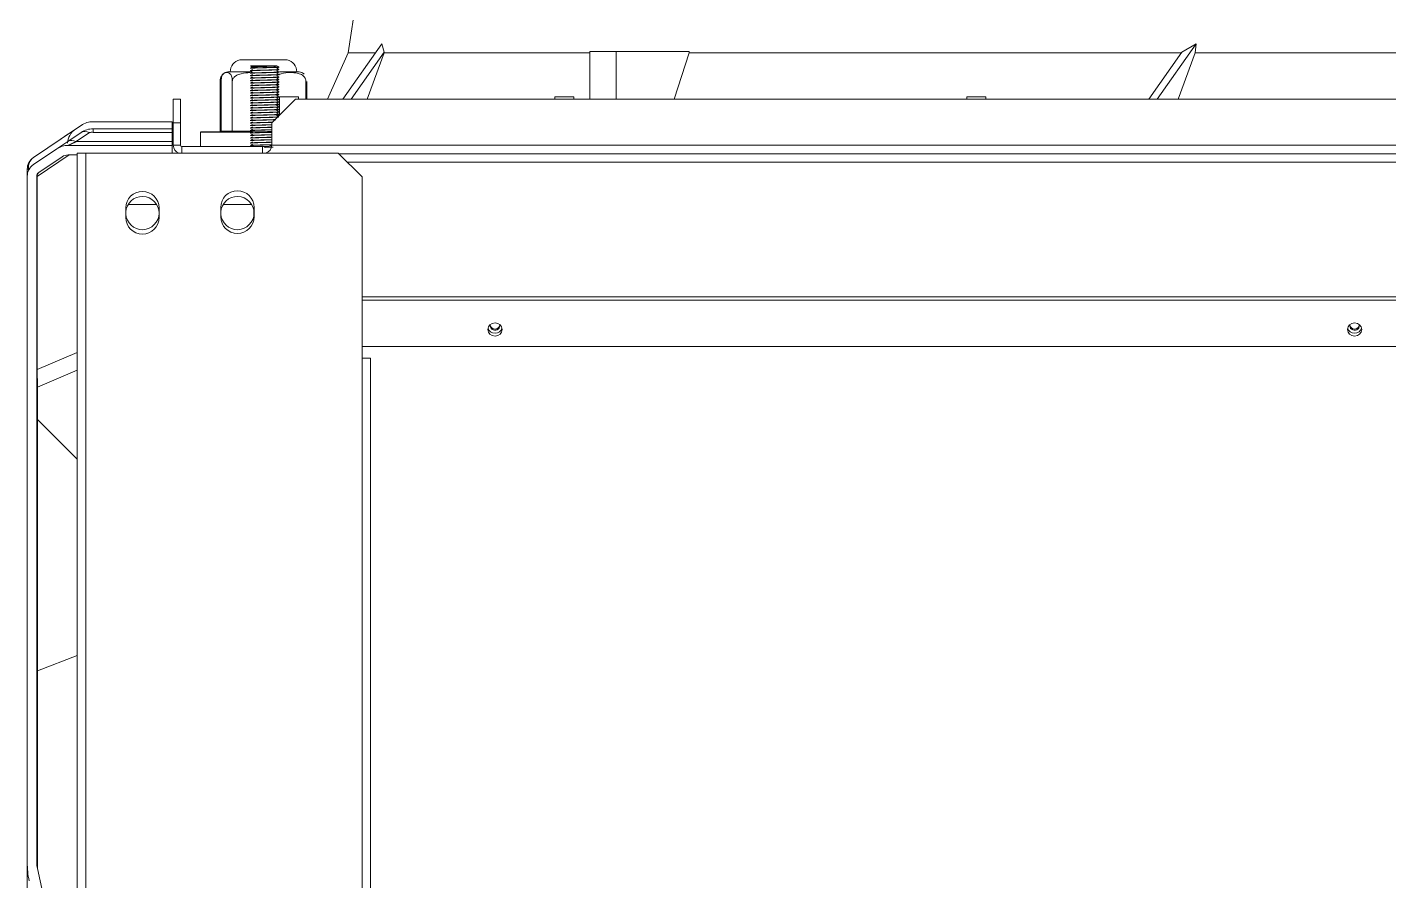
# Model space of a CAD drawing. Header units: millimetres. Extents: x 113490 to 142599, y -20467 to 115.
# Drawn here: x 118841 to 119415, y -6460 to -6100 of the extents above; entities that cross this region are included whole.
import ezdxf

# ---------------------------------------------------------------- set-up
doc = ezdxf.new("R2010")
doc.units = ezdxf.units.MM
doc.layers.add('DV1_0', color=7, linetype='Continuous')

msp = doc.modelspace()

# ---------------------------------------------------------------- linework, layer by layer
at = {"layer": 'DV1_0', "color": 7, "linetype": 'Continuous', "lineweight": 15}
for p, q in [((118980.44, -6085.69), (118976.63, -6110.72)), ((118976.63, -6110.72), (118967.88, -6130.18)), ((118974.32, -6130.18), (118990.84, -6106.81)), ((118976.63, -6110.72), (118988.08, -6110.72)), ((118977.85, -6130.18), (118991.82, -6110.43)), ((118991.78, -6110.72), (118984.63, -6130.18)), ((118990.84, -6106.81), (118991.82, -6110.43)), ((118991.82, -6110.43), (118991.78, -6110.72)), ((119078.39, -6110.72), (118991.78, -6110.72)), ((119078.39, -6110.18), (119089.41, -6110.18)), ((119078.39, -6110.18), (119078.39, -6130.18)), ((119089.41, -6110.18), (119089.41, -6130.18)), ((119089.41, -6110.18), (119120.24, -6110.18)), ((119113.88, -6130.18), (119120.18, -6110.72)), ((119120.18, -6110.72), (119120.24, -6110.18)), ((119327.66, -6110.72), (119120.18, -6110.72)), ((119327.69, -6110.43), (119313.73, -6130.18)), ((119333.79, -6106.81), (119317.27, -6130.18)), ((119326.1, -6130.18), (119333.3, -6110.72)), ((119327.69, -6110.43), (119333.79, -6106.81)), ((119333.3, -6110.72), (119333.79, -6106.81)), ((119333.3, -6110.72), (119558.58, -6110.72)), ((118930.94, -6113.68), (118950.94, -6113.68)), ((118935.44, -6116.17), (118935.85, -6116.4)), ((118935.44, -6117.16), (118935.44, -6117.21)), ((118946.36, -6116.18), (118935.47, -6116.18)), ((118935.85, -6116.4), (118936.3, -6116.66)), ((118947.44, -6116.63), (118946.57, -6116.13)), ((118947.44, -6117.68), (118946.57, -6117.18)), ((118947.44, -6117.73), (118947.44, -6117.68)), ((118922.72, -6122.68), (118922.72, -6143.68)), ((118923.09, -6122.68), (118923.09, -6143.68)), ((118926.44, -6118.68), (118936.12, -6118.68)), ((118927.8, -6122.68), (118927.8, -6143.68)), ((118935.44, -6118.21), (118935.44, -6118.26)), ((118936.31, -6118.75), (118935.44, -6119.25)), ((118935.44, -6119.26), (118935.44, -6119.31)), ((118935.44, -6120.31), (118935.44, -6120.36)), ((118935.44, -6121.36), (118935.44, -6121.41)), ((118935.44, -6122.41), (118935.44, -6122.46)), ((118936.31, -6122.95), (118935.44, -6123.45)), ((118935.44, -6123.46), (118935.44, -6123.51)), ((118946.57, -6119.29), (118947.44, -6118.79)), ((118946.57, -6120.34), (118947.44, -6119.84)), ((118947.44, -6120.83), (118946.57, -6120.33)), ((118947.44, -6121.88), (118946.57, -6121.38)), ((118947.44, -6118.78), (118947.44, -6118.73)), ((118947.44, -6119.83), (118947.44, -6119.78)), ((118947.44, -6120.88), (118947.44, -6120.83)), ((118947.44, -6121.93), (118947.44, -6121.88)), ((118947.44, -6122.98), (118947.44, -6122.93)), ((118947.7, -6118.68), (118955.44, -6118.68)), ((118958.79, -6122.68), (118958.79, -6130.18)), ((118959.16, -6122.68), (118959.16, -6130.18)), ((118936.31, -6124), (118935.44, -6124.5)), ((118935.44, -6124.51), (118935.44, -6124.56)), ((118935.44, -6125.56), (118935.44, -6125.61)), ((118935.44, -6126.61), (118935.44, -6126.66)), ((118936.31, -6127.15), (118935.44, -6127.65)), ((118935.44, -6127.66), (118935.44, -6127.71)), ((118936.31, -6128.2), (118935.44, -6128.7)), ((118935.44, -6128.71), (118935.44, -6128.76)), ((118946.57, -6125.59), (118947.44, -6125.09)), ((118947.44, -6126.08), (118946.57, -6125.58)), ((118946.57, -6126.64), (118947.44, -6126.14)), ((118947.44, -6124.03), (118947.44, -6123.98)), ((118947.44, -6125.08), (118947.44, -6125.03)), ((118947.44, -6126.13), (118947.44, -6126.08)), ((118947.44, -6127.18), (118947.44, -6127.13)), ((118947.44, -6128.23), (118947.44, -6128.18)), ((118947.44, -6129.28), (118947.44, -6129.23)), ((118947.66, -6129.18), (118955.66, -6129.18)), ((118947.66, -6129.18), (118947.66, -6136.94)), ((118955.66, -6130.18), (118955.66, -6129.18)), ((119063.64, -6129.18), (119071.64, -6129.18)), ((119063.64, -6129.18), (119063.64, -6130.18)), ((119071.64, -6130.18), (119071.64, -6129.18)), ((119237.2, -6129.18), (119245.2, -6129.18)), ((119237.2, -6129.18), (119237.2, -6130.18)), ((119245.2, -6130.18), (119245.2, -6129.18)), ((118902.94, -6140.18), (118902.94, -6130.18)), ((118902.94, -6130.18), (118905.94, -6130.18)), ((118905.94, -6130.18), (118905.94, -6140.18)), ((118935.44, -6129.76), (118935.44, -6129.81)), ((118935.44, -6130.81), (118935.44, -6130.86)), ((118936.31, -6131.35), (118935.44, -6131.85)), ((118935.44, -6131.86), (118935.44, -6131.91)), ((118936.31, -6132.4), (118935.44, -6132.9)), ((118935.44, -6132.91), (118935.44, -6132.96)), ((118935.44, -6133.96), (118935.44, -6134.01)), ((118935.44, -6135.01), (118935.44, -6135.06)), ((118954.42, -6130.18), (118944.42, -6140.18)), ((118947.44, -6130.28), (118946.57, -6129.78)), ((118947.44, -6131.33), (118946.57, -6130.83)), ((118946.57, -6132.94), (118947.44, -6132.44)), ((118946.57, -6133.99), (118947.44, -6133.49)), ((118947.44, -6134.48), (118946.57, -6133.98)), ((118947.44, -6135.53), (118946.57, -6135.03)), ((118947.44, -6130.33), (118947.44, -6130.28)), ((118947.44, -6131.38), (118947.44, -6131.33)), ((118947.44, -6132.43), (118947.44, -6132.38)), ((118947.44, -6133.48), (118947.44, -6133.43)), ((118947.44, -6134.53), (118947.44, -6134.48)), ((120948.67, -6130.18), (118954.42, -6130.18)), ((118902.44, -6139.68), (118869.19, -6139.68)), ((118902.44, -6139.68), (118902.44, -6142.68)), ((118902.94, -6140.18), (118902.94, -6149.58)), ((118905.94, -6140.18), (118902.94, -6140.18)), ((118905.94, -6140.18), (118905.94, -6149.58)), ((118935.44, -6136.06), (118935.44, -6136.11)), ((118936.31, -6136.6), (118935.44, -6137.1)), ((118935.44, -6137.11), (118935.44, -6137.16)), ((118935.44, -6138.16), (118935.44, -6138.21)), ((118935.44, -6139.21), (118935.44, -6139.26)), ((118935.44, -6140.26), (118935.44, -6140.31)), ((118936.31, -6140.8), (118935.44, -6141.3)), ((118944.42, -6149.58), (118944.42, -6140.18)), ((118946.58, -6138.18), (118946.57, -6138.18)), ((118947.44, -6135.58), (118947.44, -6135.53)), ((118947.44, -6136.63), (118947.44, -6136.58)), ((118844.08, -6154.76), (118861.75, -6142.84)), ((118858.57, -6144.99), (118853.89, -6148.14)), ((118864.16, -6144.22), (118858.57, -6147.99)), ((118864.16, -6141.22), (118861.75, -6142.84)), ((118902.44, -6142.68), (118869.19, -6142.68)), ((118902.44, -6144.18), (118902.44, -6142.68)), ((118902.44, -6144.18), (118902.44, -6148.05)), ((118944.42, -6143.72), (118914.44, -6143.99)), ((118914.44, -6150.18), (118914.44, -6144.16)), ((118914.44, -6144.16), (118935.52, -6144.16)), ((118923.09, -6143.68), (118922.72, -6143.68)), ((118927.8, -6143.68), (118923.09, -6143.68)), ((118924.94, -6143.68), (118924.94, -6143.89)), ((118937.21, -6143.68), (118927.8, -6143.68)), ((118933.55, -6143.9), (118931.89, -6143.91)), ((118934.38, -6143.91), (118936.05, -6143.9)), ((118935.44, -6141.31), (118935.44, -6141.36)), ((118936.31, -6141.85), (118935.44, -6142.35)), ((118935.44, -6142.36), (118935.44, -6142.41)), ((118935.44, -6143.41), (118935.44, -6143.46)), ((118935.44, -6144.46), (118935.44, -6144.51)), ((118936.31, -6145), (118935.44, -6145.5)), ((118935.44, -6145.51), (118935.44, -6145.56)), ((118936.31, -6146.05), (118935.44, -6146.55)), ((118935.44, -6146.56), (118935.44, -6146.61)), ((118844.08, -6157.76), (118853.89, -6151.14)), ((118858.57, -6147.99), (118853.89, -6151.14)), ((118858.68, -6149.68), (118902.44, -6149.68)), ((118902.44, -6149.68), (118902.44, -6148.05)), ((118902.44, -6149.68), (118902.44, -6152.97)), ((118906.54, -6152.97), (118906.54, -6150.18)), ((118940.46, -6150.18), (118906.54, -6150.18)), ((118935.44, -6147.61), (118935.44, -6147.66)), ((118935.44, -6148.66), (118935.44, -6148.71)), ((118936.31, -6149.2), (118935.44, -6149.7)), ((118935.44, -6149.71), (118935.44, -6149.76)), ((118940.46, -6152.97), (118940.46, -6150.18)), ((118846.32, -6161.07), (118856.13, -6154.46)), ((118858.68, -6153.68), (118862.45, -6153.68)), ((118866.05, -6152.97), (118862.45, -6152.97)), ((118862.45, -8325.97), (118862.45, -6152.97)), ((118972.45, -6152.97), (118866.05, -6152.97)), ((118982.45, -6162.97), (118972.45, -6152.97)), ((118972.66, -6153.18), (120990.24, -6153.18)), ((118841.44, -6162.73), (118841.44, -6159.73)), ((118841.44, -6451.75), (118841.44, -6162.73)), ((118845.44, -6451.75), (118845.44, -6162.73)), ((118982.45, -6239.37), (118982.45, -6162.97)), ((118883.91, -6174.63), (118895.97, -6174.63)), ((118923.91, -6174.63), (118935.97, -6174.63)), ((118882.95, -6180.04), (118882.95, -6176.04)), ((118896.95, -6176.04), (118896.95, -6180.04)), ((118922.95, -6179.78), (118922.95, -6175.78)), ((118936.95, -6175.78), (118936.95, -6179.78)), ((118982.45, -6234.47), (120980.45, -6234.47)), ((118845.64, -6244.13), (118845.71, -6251.58)), ((118982.45, -6239.37), (118986.05, -6239.37)), ((118986.05, -6239.37), (118986.05, -7287.37)), ((118845.74, -6265.19), (118845.51, -6264.87)), ((118862.45, -6281.9), (118845.73, -6265.18)), ((118845.73, -6265.18), (118862.45, -6281.9)), ((118841.44, -7233.65), (118841.44, -6451.75)), ((118862.45, -6529.32), (118845.71, -6454.33))]:
    msp.add_line(p, q, dxfattribs=at)
at = {"layer": 'DV1_0', "color": 7, "linetype": 'Continuous', "lineweight": 20}
for p, q in [((118867.65, -6144.28), (118862.06, -6148.05)), ((118869.19, -6142.68), (118869.19, -6144.18)), ((118902.44, -6144.18), (118869.19, -6144.18)), ((118902.44, -6148.05), (118862.06, -6148.05)), ((118905.94, -6149.58), (118902.94, -6149.58)), ((118944.42, -6149.58), (120958.67, -6149.58)), ((118859.06, -6153.68), (118845.64, -6162.73)), ((118866.05, -8325.97), (118866.05, -6152.97)), ((118976.26, -6156.78), (120986.64, -6156.78)), ((118841.44, -6159.73), (118842.04, -6159.73)), ((118842.04, -6159.73), (118842.38, -6159.5)), ((118842.04, -6160.11), (118842.04, -6159.73)), ((118845.44, -6162.73), (118845.64, -6162.73)), ((118845.64, -6162.73), (118845.64, -6244.13)), ((118982.45, -6213.46), (120980.45, -6213.46)), ((118982.45, -6214.85), (120980.45, -6214.85)), ((118845.64, -6244.13), (118862.45, -6236.89)), ((118845.44, -6244.13), (118845.64, -6244.13)), ((118982.45, -7287.37), (118982.45, -6239.37)), ((118862.45, -6244.37), (118845.71, -6251.58)), ((118845.71, -6251.58), (118845.71, -6265.15)), ((118845.73, -6265.18), (118845.73, -6371.07)), ((118862.45, -6364.61), (118845.73, -6371.07)), ((118845.73, -6371.07), (118845.73, -6454.45))]:
    msp.add_line(p, q, dxfattribs=at)
at = {"layer": 'DV1_0', "color": 7, "linetype": 'Continuous', "lineweight": 15}
for centre, radius, start, end in [((118931.94, -6118.58), 5, 101.52507, 181.15531), ((118949.94, -6118.58), 5, 358.84469, 78.47493), ((118926.44, -6122.68), 4, 127.81361, 130.4154), ((118926.44, -6122.68), 4, 90, 121.25812), ((118955.44, -6122.68), 4, 58.73471, 90), ((118955.44, -6122.68), 4, 49.69034, 58.73471), ((118869.19, -6148.68), 9, 90, 124), ((118869.19, -6151.68), 9, 90, 124), ((118932.96, -6481.29), 337.38, 89.75815, 91.05713), ((118935.02, -5816.31), 327.59, 269.74364, 270.15265), ((118858.68, -6158.23), 8.55, 90, 124), ((118906.54, -6149.58), 3.6, 180, 250.33399), ((118906.54, -6149.58), 0.6, 180, 270), ((118847.44, -6159.73), 6, 124, 180), ((118847.44, -6162.73), 6, 124, 180), ((118858.68, -6158.23), 4.55, 90, 124), ((118847.44, -6162.73), 2, 124, 180), ((118889.95, -6176.04), 7, 0, 180), ((118929.95, -6175.78), 7, 0, 180), ((118889.94, -6178.18), 7, 0, 176.93673), ((118929.94, -6178.18), 7, 0, 176.93705), ((118889.94, -6178.18), 7, 183.06327, 0), ((118889.95, -6180.04), 7, 180, 0), ((118929.94, -6178.18), 7, 183.06295, 0), ((118929.95, -6179.78), 7, 180, 0), ((118846.44, -6264.47), 1, 180, 225)]:
    msp.add_arc(centre, radius, start, end, dxfattribs=at)
at = {"layer": 'DV1_0', "color": 7, "linetype": 'Continuous', "lineweight": 20}
msp.add_arc((118868.58, -6146.74), 2.63, 76.51389, 110.66958, dxfattribs=at)
at = {"layer": 'DV1_0', "color": 7, "linetype": 'Continuous', "lineweight": 15}
for centre, major_axis, ratio, start_param, end_param in [((118865.11, -6147.81), (5.77, 3.89), 0.862822, 1.570796, 2.614528), ((118867.65, -6149.39), (-3.49, 5.17), 0.624033, 5.458935, 6.283185), ((118862.06, -6153.16), (-3.49, 5.17), 0.624033, 5.458935, 6.283185), ((118940.46, -6149.58), (-3.97, 0), 0.151319, 1.570796, 3.141593), ((118940.46, -6149.58), (-3.97, 0), 0.907913, 1.914033, 3.141593), ((119038.44, -6226.07), (-3, 0), 0.922201, 0.211235, 2.930358), ((119038.44, -6225.74), (-2, 0), 0.922201, 0, 3.503255), ((119038.44, -6225.74), (-2, 0), 0.922201, 5.95046, 6.283185), ((119038.44, -6225.2), (-2, 0), 0.922201, 0.147299, 2.994293), ((119400.44, -6226.07), (-3, 0), 0.922201, 0.211235, 2.930358), ((119400.44, -6225.74), (-2, 0), 0.922201, 0, 3.503255), ((119400.44, -6225.74), (-2, 0), 0.922201, 5.95046, 6.283185), ((119400.44, -6225.2), (-2, 0), 0.922201, 0.147299, 2.994293), ((118847.44, -6451.75), (0, 15.52), 0.386711, 1.570796, 2.094395), ((118847.44, -6451.75), (0, 5.17), 0.386711, 1.570796, 2.094395)]:
    msp.add_ellipse(centre, major_axis=major_axis, ratio=ratio, start_param=start_param, end_param=end_param, dxfattribs=at)
at = {"layer": 'DV1_0', "color": 7, "linetype": 'Continuous', "lineweight": 20}
for centre, major_axis, ratio, start_param, end_param in [((118847.44, -6159.73), (-3.36, 4.97), 0.862822, 0, 1.043732), ((118847.44, -6162.73), (-1.12, 1.66), 0.862822, 0, 1.043732), ((118847.44, -6251.19), (-2, 0), 0.386711, 0, 0.523599), ((118846.44, -6371.35), (1, 0), 0.386711, 2.356194, 3.141593)]:
    msp.add_ellipse(centre, major_axis=major_axis, ratio=ratio, start_param=start_param, end_param=end_param, dxfattribs=at)
at = {"layer": 'DV1_0', "color": 7, "linetype": 'Continuous', "lineweight": 15}
for centre in [(119038.44, -6227.23), (119400.44, -6227.23)]:
    msp.add_ellipse(centre, major_axis=(-3, 0), ratio=0.922201, dxfattribs=at)
for points, weights, knots in [([(118935.45, -6117.22), (118935.28, -6117.13), (118937.79, -6117.05), (118940.54, -6116.97), (118943.74, -6116.88), (118946.94, -6116.79), (118947.39, -6116.7), (118947.42, -6116.7), (118947.43, -6116.69)], [0.98102374187, 0.876301769547, 1, 0.866025403784, 1, 0.866025403784, 1, 0.991068440336, 0.983327744616], [0.97307593, 0.97307593, 0.97307593, 0.97727273, 0.97727273, 0.98181818, 0.98181818, 0.98636364, 0.98636364, 0.98666666, 0.98666666, 0.98666666]), ([(118935.46, -6118.27), (118935.22, -6118.19), (118937.79, -6118.1), (118940.54, -6118.02), (118943.74, -6117.93), (118946.94, -6117.84), (118947.39, -6117.75), (118947.42, -6117.75), (118947.43, -6117.74)], [0.985354788078, 0.873799063844, 1, 0.866025403784, 1, 0.866025403784, 1, 0.989077344865, 0.979935689988], [0.94571829, 0.94571829, 0.94571829, 0.95, 0.95, 0.95454545, 0.95454545, 0.95909091, 0.95909091, 0.95946149, 0.95946149, 0.95946149]), ([(118935.45, -6117.15), (118935.63, -6117.07), (118937.79, -6117), (118940.54, -6116.92), (118943.74, -6116.83), (118946.94, -6116.74), (118947.39, -6116.65), (118947.45, -6116.64), (118947.44, -6116.63)], [0.958733248429, 0.891504269997, 1, 0.866025403784, 1, 0.866025403784, 1, 0.978064350666, 0.963311745362], [0.97557799, 0.97557799, 0.97557799, 0.979166, 0.979166, 0.98359662, 0.98359662, 0.98802723, 0.98802723, 0.98875266, 0.98875266, 0.98875266]), ([(118935.45, -6118.2), (118935.59, -6118.12), (118937.79, -6118.05), (118940.54, -6117.97), (118943.74, -6117.88), (118946.94, -6117.79), (118947.39, -6117.7), (118947.46, -6117.69), (118947.43, -6117.68)], [0.960741831869, 0.88991398386, 1, 0.866025403784, 1, 0.866025403784, 1, 0.975613279452, 0.96010454258], [0.9489417, 0.9489417, 0.9489417, 0.95258231, 0.95258231, 0.95701293, 0.95701293, 0.96144354, 0.96144354, 0.96225002, 0.96225002, 0.96225002]), ([(118936.32, -6116.65), (118936.48, -6116.57), (118938.32, -6116.5), (118940.67, -6116.42), (118943.41, -6116.33), (118945.66, -6116.26), (118946.36, -6116.18)], [0.957613226269, 0.89241808821, 1, 0.866025403784, 1, 0.886847543423, 0.964828014894], [0.98811915, 0.98811915, 0.98811915, 0.99172257, 0.99172257, 0.99621, 0.99621, 1, 1, 1]), ([(118935.44, -6119.25), (118935.54, -6119.18), (118937.79, -6119.1), (118940.54, -6119.02), (118943.74, -6118.93), (118946.94, -6118.84), (118947.39, -6118.75), (118947.46, -6118.74), (118947.43, -6118.72)], [0.96362077099, 0.887731890844, 1, 0.866025403784, 1, 0.866025403784, 1, 0.975275627341, 0.959676784755], [0.92228585, 0.92228585, 0.92228585, 0.92599862, 0.92599862, 0.93042923, 0.93042923, 0.93485985, 0.93485985, 0.9356775, 0.9356775, 0.9356775]), ([(118935.45, -6120.37), (118935.26, -6120.29), (118937.79, -6120.2), (118940.54, -6120.12), (118943.74, -6120.03), (118946.94, -6119.94), (118947.39, -6119.85), (118947.42, -6119.85), (118947.43, -6119.84)], [0.982557147763, 0.875403253317, 1, 0.866025403784, 1, 0.866025403784, 1, 0.988539118275, 0.979039083063], [0.89122726, 0.89122726, 0.89122726, 0.89545455, 0.89545455, 0.9, 0.9, 0.90454545, 0.90454545, 0.9049343, 0.9049343, 0.9049343]), ([(118935.45, -6121.42), (118935.31, -6121.33), (118937.79, -6121.25), (118940.54, -6121.17), (118943.74, -6121.08), (118946.67, -6121), (118947.32, -6120.92)], [0.978800419938, 0.877630434709, 1, 0.866025403784, 1, 0.875816503798, 0.981848901722], [0.8640301, 0.8640301, 0.8640301, 0.86818182, 0.86818182, 0.87272727, 0.87272727, 0.87694054, 0.87694054, 0.87694054]), ([(118935.44, -6122.47), (118935.33, -6122.38), (118937.79, -6122.3), (118940.54, -6122.22), (118943.74, -6122.13), (118946.94, -6122.04), (118947.39, -6121.95), (118947.41, -6121.95), (118947.42, -6121.95)], [0.977730064121, 0.878281583922, 1, 0.866025403784, 1, 0.866025403784, 1, 0.992190992635, 0.985292316001], [0.83677946, 0.83677946, 0.83677946, 0.84090909, 0.84090909, 0.84545455, 0.84545455, 0.85, 0.85, 0.85026494, 0.85026494, 0.85026494]), ([(118935.44, -6123.45), (118935.54, -6123.38), (118937.79, -6123.3), (118940.54, -6123.22), (118943.74, -6123.13), (118946.94, -6123.04), (118947.39, -6122.95), (118947.46, -6122.94), (118947.43, -6122.92)], [0.963528278106, 0.887800358436, 1, 0.866025403784, 1, 0.866025403784, 1, 0.975170849879, 0.95954473844], [0.81595334, 0.81595334, 0.81595334, 0.81966385, 0.81966385, 0.82409446, 0.82409446, 0.82852508, 0.82852508, 0.82934619, 0.82934619, 0.82934619]), ([(118935.45, -6123.52), (118935.31, -6123.43), (118937.79, -6123.35), (118940.54, -6123.27), (118943.74, -6123.18), (118946.62, -6123.1), (118947.3, -6123.02)], [0.978572191392, 0.877768633389, 1, 0.866025403784, 1, 0.877814471071, 0.978496618573], [0.80948933, 0.80948933, 0.80948933, 0.81363636, 0.81363636, 0.81818182, 0.81818182, 0.8223273, 0.8223273, 0.8223273]), ([(118935.45, -6120.3), (118935.59, -6120.22), (118937.79, -6120.15), (118940.54, -6120.07), (118943.74, -6119.98), (118946.94, -6119.89), (118947.39, -6119.8), (118947.45, -6119.79), (118947.44, -6119.78)], [0.96099101927, 0.889720763997, 1, 0.866025403784, 1, 0.866025403784, 1, 0.978249308897, 0.963561039728], [0.89576793, 0.89576793, 0.89576793, 0.89941493, 0.89941493, 0.90384554, 0.90384554, 0.90827616, 0.90827616, 0.90899546, 0.90899546, 0.90899546]), ([(118935.45, -6121.35), (118935.62, -6121.27), (118937.79, -6121.2), (118940.54, -6121.12), (118943.74, -6121.03), (118946.94, -6120.94), (118947.39, -6120.85), (118947.45, -6120.84), (118947.44, -6120.83)], [0.958902389777, 0.891368011472, 1, 0.866025403784, 1, 0.866025403784, 1, 0.97862403212, 0.96406923804], [0.86923871, 0.86923871, 0.86923871, 0.87283123, 0.87283123, 0.87726185, 0.87726185, 0.88169246, 0.88169246, 0.88239938, 0.88239938, 0.88239938]), ([(118935.45, -6122.4), (118935.61, -6122.32), (118937.79, -6122.25), (118940.54, -6122.17), (118943.74, -6122.08), (118946.94, -6121.99), (118947.39, -6121.9), (118947.46, -6121.89), (118947.43, -6121.88)], [0.959674420954, 0.890751649813, 1, 0.866025403784, 1, 0.866025403784, 1, 0.976071131861, 0.960690014513], [0.84263464, 0.84263464, 0.84263464, 0.84624754, 0.84624754, 0.85067816, 0.85067816, 0.85510877, 0.85510877, 0.85590011, 0.85590011, 0.85590011]), ([(118935.46, -6119.3), (118935.66, -6119.22), (118937.79, -6119.15), (118940.54, -6119.07), (118943.74, -6118.98), (118946.94, -6118.89), (118947.39, -6118.8), (118947.42, -6118.8), (118947.43, -6118.79)], [0.956649794821, 0.893220931506, 1, 0.866025403784, 1, 0.866025403784, 1, 0.988298780898, 0.978641509415], [0.9191045, 0.9191045, 0.9191045, 0.92272727, 0.92272727, 0.92727273, 0.92727273, 0.93181818, 0.93181818, 0.93221518, 0.93221518, 0.93221518]), ([(118935.45, -6124.57), (118935.26, -6124.49), (118937.79, -6124.4), (118940.54, -6124.32), (118943.74, -6124.23), (118946.94, -6124.14), (118947.39, -6124.05), (118947.42, -6124.05), (118947.43, -6124.04)], [0.982388332566, 0.875501484802, 1, 0.866025403784, 1, 0.866025403784, 1, 0.990550869517, 0.982434619586], [0.78213968, 0.78213968, 0.78213968, 0.78636364, 0.78636364, 0.79090909, 0.79090909, 0.79545455, 0.79545455, 0.79577513, 0.79577513, 0.79577513]), ([(118935.46, -6125.62), (118935.22, -6125.54), (118937.79, -6125.45), (118940.54, -6125.37), (118943.74, -6125.28), (118946.94, -6125.19), (118947.39, -6125.1), (118947.42, -6125.1), (118947.43, -6125.09)], [0.985845813825, 0.873521968, 1, 0.866025403784, 1, 0.866025403784, 1, 0.988645200648, 0.979215116459], [0.7547998, 0.7547998, 0.7547998, 0.75909091, 0.75909091, 0.76363636, 0.76363636, 0.76818182, 0.76818182, 0.76856706, 0.76856706, 0.76856706]), ([(118935.45, -6126.67), (118935.23, -6126.59), (118937.79, -6126.5), (118940.54, -6126.42), (118943.74, -6126.33), (118946.94, -6126.24), (118947.39, -6126.15), (118947.42, -6126.15), (118947.43, -6126.14)], [0.985117216521, 0.873933596837, 1, 0.866025403784, 1, 0.866025403784, 1, 0.988269322338, 0.978592896785], [0.72754103, 0.72754103, 0.72754103, 0.73181818, 0.73181818, 0.73636364, 0.73636364, 0.74090909, 0.74090909, 0.74130709, 0.74130709, 0.74130709]), ([(118935.44, -6127.65), (118935.55, -6127.58), (118937.79, -6127.5), (118940.54, -6127.42), (118943.74, -6127.33), (118946.94, -6127.24), (118947.39, -6127.15), (118947.46, -6127.14), (118947.43, -6127.12)], [0.962997850216, 0.888195026032, 1, 0.866025403784, 1, 0.866025403784, 1, 0.975305323306, 0.959714268854], [0.70963163, 0.70963163, 0.70963163, 0.71332908, 0.71332908, 0.71775969, 0.71775969, 0.72219031, 0.72219031, 0.72300698, 0.72300698, 0.72300698]), ([(118935.45, -6127.72), (118935.27, -6127.63), (118937.79, -6127.55), (118940.54, -6127.47), (118943.74, -6127.38), (118946.94, -6127.29), (118947.39, -6127.2), (118947.42, -6127.2), (118947.43, -6127.19)], [0.981502317942, 0.876019821938, 1, 0.866025403784, 1, 0.866025403784, 1, 0.988808324, 0.979486459371], [0.70033909, 0.70033909, 0.70033909, 0.70454545, 0.70454545, 0.70909091, 0.70909091, 0.71363636, 0.71363636, 0.71401607, 0.71401607, 0.71401607]), ([(118935.44, -6128.7), (118935.56, -6128.63), (118937.79, -6128.55), (118940.54, -6128.47), (118943.74, -6128.38), (118946.94, -6128.29), (118947.39, -6128.2), (118947.46, -6128.19), (118947.43, -6128.18)], [0.962723643701, 0.888400419771, 1, 0.866025403784, 1, 0.866025403784, 1, 0.976336559165, 0.961032291606], [0.68305473, 0.68305473, 0.68305473, 0.68674539, 0.68674539, 0.691176, 0.691176, 0.69560662, 0.69560662, 0.69638918, 0.69638918, 0.69638918]), ([(118935.44, -6128.77), (118935.32, -6128.68), (118937.79, -6128.6), (118940.54, -6128.52), (118943.74, -6128.43), (118946.65, -6128.35), (118947.31, -6128.27)], [0.97816099858, 0.878018498477, 1, 0.866025403784, 1, 0.876523023234, 0.980649849308], [0.67313417, 0.67313417, 0.67313417, 0.67727273, 0.67727273, 0.68181818, 0.68181818, 0.68600748, 0.68600748, 0.68600748]), ([(118935.44, -6129.82), (118935.33, -6129.73), (118937.79, -6129.65), (118940.54, -6129.57), (118943.74, -6129.48), (118946.94, -6129.39), (118947.39, -6129.3), (118947.41, -6129.3), (118947.42, -6129.3)], [0.97773669785, 0.878277524449, 1, 0.866025403784, 1, 0.866025403784, 1, 0.99238405023, 0.985633976418], [0.64587023, 0.64587023, 0.64587023, 0.65, 0.65, 0.65454545, 0.65454545, 0.65909091, 0.65909091, 0.6593493, 0.6593493, 0.6593493]), ([(118935.45, -6124.5), (118935.57, -6124.43), (118937.79, -6124.35), (118940.54, -6124.27), (118943.74, -6124.18), (118946.94, -6124.09), (118947.39, -6124), (118947.46, -6123.99), (118947.43, -6123.98)], [0.961899223726, 0.889023725439, 1, 0.866025403784, 1, 0.866025403784, 1, 0.977330969723, 0.962333318173], [0.78941011, 0.78941011, 0.78941011, 0.79308016, 0.79308016, 0.79751077, 0.79751077, 0.80194139, 0.80194139, 0.80269106, 0.80269106, 0.80269106]), ([(118935.45, -6125.55), (118935.62, -6125.47), (118937.79, -6125.4), (118940.54, -6125.32), (118943.74, -6125.23), (118946.94, -6125.14), (118947.39, -6125.05), (118947.45, -6125.04), (118947.44, -6125.03)], [0.959041288237, 0.891256448794, 1, 0.866025403784, 1, 0.866025403784, 1, 0.978974024204, 0.964547682528], [0.76290025, 0.76290025, 0.76290025, 0.76649646, 0.76649646, 0.77092708, 0.77092708, 0.77535769, 0.77535769, 0.77605304, 0.77605304, 0.77605304]), ([(118935.45, -6126.6), (118935.62, -6126.52), (118937.79, -6126.45), (118940.54, -6126.37), (118943.74, -6126.28), (118946.94, -6126.19), (118947.39, -6126.1), (118947.46, -6126.09), (118947.43, -6126.08)], [0.959006089549, 0.891284692022, 1, 0.866025403784, 1, 0.866025403784, 1, 0.976699918642, 0.961504266133], [0.73631749, 0.73631749, 0.73631749, 0.73991277, 0.73991277, 0.74434339, 0.74434339, 0.748774, 0.748774, 0.74954455, 0.74954455, 0.74954455]), ([(118935.45, -6129.75), (118935.61, -6129.67), (118937.79, -6129.6), (118940.54, -6129.52), (118943.74, -6129.43), (118946.94, -6129.34), (118947.39, -6129.25), (118947.45, -6129.24), (118947.44, -6129.23)], [0.959478114394, 0.890907518402, 1, 0.866025403784, 1, 0.866025403784, 1, 0.979048937164, 0.964650564858], [0.65655394, 0.65655394, 0.65655394, 0.66016169, 0.66016169, 0.66459231, 0.66459231, 0.66902293, 0.66902293, 0.66971579, 0.66971579, 0.66971579]), ([(118935.45, -6130.87), (118935.31, -6130.78), (118937.79, -6130.7), (118940.54, -6130.62), (118943.74, -6130.53), (118946.94, -6130.44), (118947.39, -6130.35), (118947.41, -6130.35), (118947.43, -6130.35)], [0.979238461191, 0.877366150172, 1, 0.866025403784, 1, 0.866025403784, 1, 0.991859923811, 0.984709002913], [0.61856658, 0.61856658, 0.61856658, 0.62272727, 0.62272727, 0.62727273, 0.62727273, 0.63181818, 0.63181818, 0.63209436, 0.63209436, 0.63209436]), ([(118935.45, -6131.92), (118935.24, -6131.84), (118937.79, -6131.75), (118940.54, -6131.67), (118943.74, -6131.58), (118946.94, -6131.49), (118947.39, -6131.4), (118947.42, -6131.4), (118947.43, -6131.39)], [0.983681445797, 0.87475326272, 1, 0.866025403784, 1, 0.866025403784, 1, 0.990009434446, 0.981508873757], [0.59120521, 0.59120521, 0.59120521, 0.59545455, 0.59545455, 0.6, 0.6, 0.60454545, 0.60454545, 0.60488441, 0.60488441, 0.60488441]), ([(118935.44, -6132.9), (118935.55, -6132.83), (118937.79, -6132.75), (118940.54, -6132.67), (118943.74, -6132.58), (118946.94, -6132.49), (118947.39, -6132.4), (118947.46, -6132.39), (118947.43, -6132.38)], [0.963334946089, 0.887943807838, 1, 0.866025403784, 1, 0.866025403784, 1, 0.975650004674, 0.96015127353], [0.57670486, 0.57670486, 0.57670486, 0.58041062, 0.58041062, 0.58484123, 0.58484123, 0.58927185, 0.58927185, 0.59007712, 0.59007712, 0.59007712]), ([(118935.46, -6132.97), (118935.21, -6132.89), (118937.79, -6132.8), (118940.54, -6132.72), (118943.74, -6132.63), (118946.94, -6132.54), (118947.39, -6132.45), (118947.42, -6132.45), (118947.43, -6132.44)], [0.986033034465, 0.873416654844, 1, 0.866025403784, 1, 0.866025403784, 1, 0.988446642031, 0.978885901829], [0.56388713, 0.56388713, 0.56388713, 0.56818182, 0.56818182, 0.57272727, 0.57272727, 0.57727273, 0.57727273, 0.57766471, 0.57766471, 0.57766471]), ([(118935.45, -6134.02), (118935.24, -6133.94), (118937.79, -6133.85), (118940.54, -6133.77), (118943.74, -6133.68), (118946.94, -6133.59), (118947.39, -6133.5), (118947.42, -6133.5), (118947.43, -6133.49)], [0.984306645513, 0.874394934173, 1, 0.866025403784, 1, 0.866025403784, 1, 0.98829316587, 0.978632241475], [0.5366476, 0.5366476, 0.5366476, 0.54090909, 0.54090909, 0.54545455, 0.54545455, 0.55, 0.55, 0.55039719, 0.55039719, 0.55039719]), ([(118935.45, -6135.07), (118935.29, -6134.98), (118937.79, -6134.9), (118940.54, -6134.82), (118943.74, -6134.73), (118946.94, -6134.64), (118947.39, -6134.55), (118947.42, -6134.55), (118947.43, -6134.54)], [0.980457929149, 0.87663693066, 1, 0.866025403784, 1, 0.866025403784, 1, 0.989183027966, 0.980112758476], [0.50945093, 0.50945093, 0.50945093, 0.51363636, 0.51363636, 0.51818182, 0.51818182, 0.52272727, 0.52272727, 0.52309427, 0.52309427, 0.52309427]), ([(118935.45, -6130.8), (118935.63, -6130.72), (118937.79, -6130.65), (118940.54, -6130.57), (118943.74, -6130.48), (118946.94, -6130.39), (118947.39, -6130.3), (118947.46, -6130.29), (118947.43, -6130.28)], [0.958709062654, 0.891523790378, 1, 0.866025403784, 1, 0.866025403784, 1, 0.977407509722, 0.962434682147], [0.62999063, 0.62999063, 0.62999063, 0.633578, 0.633578, 0.63800862, 0.63800862, 0.64243923, 0.64243923, 0.64318638, 0.64318638, 0.64318638]), ([(118935.45, -6131.85), (118935.57, -6131.78), (118937.79, -6131.7), (118940.54, -6131.62), (118943.74, -6131.53), (118946.94, -6131.44), (118947.39, -6131.35), (118947.46, -6131.34), (118947.43, -6131.32)], [0.962022638536, 0.888929856316, 1, 0.866025403784, 1, 0.866025403784, 1, 0.975378618713, 0.95980689958], [0.60332116, 0.60332116, 0.60332116, 0.60699431, 0.60699431, 0.61142492, 0.61142492, 0.61585554, 0.61585554, 0.61666978, 0.61666978, 0.61666978]), ([(118935.45, -6133.95), (118935.6, -6133.87), (118937.79, -6133.8), (118940.54, -6133.72), (118943.74, -6133.63), (118946.94, -6133.54), (118947.39, -6133.45), (118947.45, -6133.44), (118947.44, -6133.43)], [0.960164180593, 0.890365261197, 1, 0.866025403784, 1, 0.866025403784, 1, 0.978805586342, 0.964316968902], [0.55020124, 0.55020124, 0.55020124, 0.55382692, 0.55382692, 0.55825754, 0.55825754, 0.56268816, 0.56268816, 0.56338907, 0.56338907, 0.56338907]), ([(118935.45, -6135), (118935.63, -6134.92), (118937.79, -6134.85), (118940.54, -6134.77), (118943.74, -6134.68), (118946.94, -6134.59), (118947.39, -6134.5), (118947.45, -6134.49), (118947.44, -6134.48)], [0.958739442822, 0.891499271968, 1, 0.866025403784, 1, 0.866025403784, 1, 0.978088062279, 0.963343647778], [0.52365505, 0.52365505, 0.52365505, 0.52724323, 0.52724323, 0.53167385, 0.53167385, 0.53610446, 0.53610446, 0.5368291, 0.5368291, 0.5368291]), ([(118935.44, -6136.12), (118935.32, -6136.03), (118937.79, -6135.95), (118940.54, -6135.87), (118943.74, -6135.78), (118946.94, -6135.69), (118947.39, -6135.6), (118947.41, -6135.6), (118947.43, -6135.59)], [0.977957938769, 0.878142309318, 1, 0.866025403784, 1, 0.866025403784, 1, 0.991454269345, 0.983998738094], [0.48222928, 0.48222928, 0.48222928, 0.48636364, 0.48636364, 0.49090909, 0.49090909, 0.49545455, 0.49545455, 0.49574448, 0.49574448, 0.49574448]), ([(118935.44, -6137.1), (118935.54, -6137.03), (118937.79, -6136.95), (118940.54, -6136.87), (118943.74, -6136.78), (118946.94, -6136.69), (118947.39, -6136.6), (118947.46, -6136.59), (118947.43, -6136.57)], [0.963624806574, 0.887728905872, 1, 0.866025403784, 1, 0.866025403784, 1, 0.975266537282, 0.959665315978], [0.47036298, 0.47036298, 0.47036298, 0.47407585, 0.47407585, 0.47850646, 0.47850646, 0.48293708, 0.48293708, 0.48375503, 0.48375503, 0.48375503]), ([(118935.44, -6137.17), (118935.32, -6137.08), (118937.79, -6137), (118940.54, -6136.92), (118943.74, -6136.83), (118946.94, -6136.74), (118947.39, -6136.65), (118947.41, -6136.65), (118947.42, -6136.65)], [0.977875227019, 0.878192820968, 1, 0.866025403784, 1, 0.866025403784, 1, 0.992430974612, 0.985717188156], [0.45495827, 0.45495827, 0.45495827, 0.45909091, 0.45909091, 0.46363636, 0.46363636, 0.46818182, 0.46818182, 0.46843862, 0.46843862, 0.46843862]), ([(118935.45, -6138.22), (118935.29, -6138.13), (118937.79, -6138.05), (118940.54, -6137.97), (118943.74, -6137.88), (118946.64, -6137.8), (118947.3, -6137.72)], [0.980126246026, 0.87683433394, 1, 0.866025403784, 1, 0.877062329339, 0.979744608944], [0.42763945, 0.42763945, 0.42763945, 0.43181818, 0.43181818, 0.43636364, 0.43636364, 0.44053463, 0.44053463, 0.44053463]), ([(118935.45, -6139.27), (118935.23, -6139.19), (118937.79, -6139.1), (118940.54, -6139.02), (118943.74, -6138.93), (118945.14, -6138.89), (118946.09, -6138.85)], [0.984726558695, 0.874155488724, 1, 0.866025403784, 1, 0.936706996009, 0.933216439159], [0.40027584, 0.40027584, 0.40027584, 0.40454545, 0.40454545, 0.40909091, 0.40909091, 0.4112383, 0.4112383, 0.4112383]), ([(118935.46, -6140.32), (118935.22, -6140.24), (118937.79, -6140.15), (118940.54, -6140.07), (118943.74, -6139.98), (118944.15, -6139.97), (118944.53, -6139.96)], [0.985929079029, 0.873475107634, 1, 0.866025403784, 1, 0.980454722633, 0.966612285627], [0.372980024, 0.372980024, 0.372980024, 0.377272727, 0.377272727, 0.381818182, 0.381818182, 0.382481309, 0.382481309, 0.382481309]), ([(118935.44, -6141.3), (118935.54, -6141.23), (118937.79, -6141.15), (118940.54, -6141.07), (118943.74, -6140.98), (118944.18, -6140.97), (118944.58, -6140.95)], [0.963516488294, 0.887809093263, 1, 0.866025403784, 1, 0.979267030957, 0.964951039721], [0.364030861, 0.364030861, 0.364030861, 0.367741078, 0.367741078, 0.372171693, 0.372171693, 0.372857344, 0.372857344, 0.372857344]), ([(118935.45, -6141.37), (118935.25, -6141.29), (118937.79, -6141.2), (118940.54, -6141.12), (118943.74, -6141.03), (118944.18, -6141.02), (118944.58, -6141)], [0.983384333232, 0.87492432539, 1, 0.866025403784, 1, 0.979267030957, 0.964951039721], [0.345756466, 0.345756466, 0.345756466, 0.35, 0.35, 0.354545455, 0.354545455, 0.355248877, 0.355248877, 0.355248877]), ([(118935.45, -6136.05), (118935.59, -6135.97), (118937.79, -6135.9), (118940.54, -6135.82), (118943.74, -6135.73), (118946.94, -6135.64), (118947.39, -6135.55), (118947.46, -6135.54), (118947.43, -6135.53)], [0.960694481884, 0.889950797052, 1, 0.866025403784, 1, 0.866025403784, 1, 0.975626806478, 0.960121750337], [0.49702015, 0.49702015, 0.49702015, 0.50065954, 0.50065954, 0.50509016, 0.50509016, 0.50952077, 0.50952077, 0.51032681, 0.51032681, 0.51032681]), ([(118935.45, -6138.15), (118935.59, -6138.07), (118937.79, -6138), (118940.54, -6137.92), (118943.74, -6137.83), (118946.94, -6137.74), (118947.39, -6137.65), (118947.45, -6137.64), (118947.44, -6137.63)], [0.961024833753, 0.889694610665, 1, 0.866025403784, 1, 0.866025403784, 1, 0.978221247481, 0.963523151664], [0.44384429, 0.44384429, 0.44384429, 0.44749216, 0.44749216, 0.45192277, 0.45192277, 0.45635339, 0.45635339, 0.45707362, 0.45707362, 0.45707362]), ([(118935.45, -6139.2), (118935.62, -6139.12), (118937.79, -6139.05), (118940.54, -6138.97), (118943.74, -6138.88), (118945.17, -6138.84), (118946.14, -6138.79)], [0.958901821106, 0.89136846884, 1, 0.866025403784, 1, 0.935056706262, 0.933075071237], [0.41731596, 0.41731596, 0.41731596, 0.42090846, 0.42090846, 0.42533908, 0.42533908, 0.42748679, 0.42748679, 0.42748679]), ([(118935.45, -6140.25), (118935.61, -6140.17), (118937.79, -6140.1), (118940.54, -6140.02), (118943.74, -6139.93), (118944.13, -6139.92), (118944.5, -6139.91)], [0.959642470978, 0.890776979094, 1, 0.866025403784, 1, 0.981232990085, 0.967723703217], [0.390712704, 0.390712704, 0.390712704, 0.39432477, 0.39432477, 0.398755386, 0.398755386, 0.399376021, 0.399376021, 0.399376021]), ([(118935.45, -6142.42), (118935.3, -6142.33), (118937.79, -6142.25), (118940.54, -6142.17), (118943.74, -6142.08), (118944.18, -6142.07), (118944.58, -6142.05)], [0.979493554385, 0.877212820869, 1, 0.866025403784, 1, 0.979267030957, 0.964951039721], [0.318561382, 0.318561382, 0.318561382, 0.322727273, 0.322727273, 0.327272727, 0.327272727, 0.32797615, 0.32797615, 0.32797615]), ([(118935.44, -6143.47), (118935.33, -6143.38), (118937.79, -6143.3), (118940.54, -6143.22), (118943.74, -6143.13), (118944.18, -6143.12), (118944.58, -6143.1)], [0.97780104828, 0.878238161171, 1, 0.866025403784, 1, 0.979267030957, 0.964951039721], [0.291323442, 0.291323442, 0.291323442, 0.295454545, 0.295454545, 0.3, 0.3, 0.300703423, 0.300703423, 0.300703423]), ([(118935.44, -6144.52), (118935.32, -6144.43), (118937.79, -6144.35), (118940.54, -6144.27), (118943.74, -6144.18), (118944.18, -6144.17), (118944.58, -6144.15)], [0.97818183674, 0.878005808676, 1, 0.866025403784, 1, 0.979267030957, 0.964951039721], [0.264042832, 0.264042832, 0.264042832, 0.268181818, 0.268181818, 0.272727273, 0.272727273, 0.273430695, 0.273430695, 0.273430695]), ([(118935.44, -6145.5), (118935.55, -6145.43), (118937.79, -6145.35), (118940.54, -6145.27), (118943.74, -6145.18), (118944.18, -6145.17), (118944.58, -6145.15)], [0.962969368524, 0.888216316347, 1, 0.866025403784, 1, 0.979267030957, 0.964951039721], [0.257709559, 0.257709559, 0.257709559, 0.261406308, 0.261406308, 0.265836924, 0.265836924, 0.266522575, 0.266522575, 0.266522575]), ([(118935.45, -6145.57), (118935.28, -6145.48), (118937.79, -6145.4), (118940.54, -6145.32), (118943.74, -6145.23), (118944.18, -6145.22), (118944.58, -6145.2)], [0.981248408687, 0.876169235509, 1, 0.866025403784, 1, 0.979267030957, 0.964951039721], [0.236707794, 0.236707794, 0.236707794, 0.240909091, 0.240909091, 0.245454545, 0.245454545, 0.246157968, 0.246157968, 0.246157968]), ([(118935.44, -6146.55), (118935.56, -6146.48), (118937.79, -6146.4), (118940.54, -6146.32), (118943.74, -6146.23), (118944.18, -6146.22), (118944.58, -6146.2)], [0.962751054103, 0.888379845556, 1, 0.866025403784, 1, 0.979267030957, 0.964951039721], [0.231131275, 0.231131275, 0.231131275, 0.234822616, 0.234822616, 0.239253231, 0.239253231, 0.239938882, 0.239938882, 0.239938882]), ([(118935.46, -6146.62), (118935.22, -6146.54), (118937.79, -6146.45), (118940.54, -6146.37), (118943.74, -6146.28), (118944.18, -6146.27), (118944.58, -6146.25)], [0.985468259831, 0.87373491434, 1, 0.866025403784, 1, 0.979267030957, 0.964951039721], [0.209352475, 0.209352475, 0.209352475, 0.213636364, 0.213636364, 0.218181818, 0.218181818, 0.218885241, 0.218885241, 0.218885241]), ([(118935.45, -6142.35), (118935.57, -6142.28), (118937.79, -6142.2), (118940.54, -6142.12), (118943.74, -6142.03), (118944.18, -6142.02), (118944.58, -6142)], [0.961932356304, 0.888998505191, 1, 0.866025403784, 1, 0.979267030957, 0.964951039721], [0.337486504, 0.337486504, 0.337486504, 0.341157386, 0.341157386, 0.345588001, 0.345588001, 0.346273652, 0.346273652, 0.346273652]), ([(118935.45, -6143.4), (118935.62, -6143.32), (118937.79, -6143.25), (118940.54, -6143.17), (118943.74, -6143.08), (118944.18, -6143.07), (118944.58, -6143.05)], [0.95905251203, 0.891247446902, 1, 0.866025403784, 1, 0.979267030957, 0.964951039721], [0.310977185, 0.310977185, 0.310977185, 0.314573693, 0.314573693, 0.319004309, 0.319004309, 0.31968996, 0.31968996, 0.31968996]), ([(118935.45, -6144.45), (118935.62, -6144.37), (118937.79, -6144.3), (118940.54, -6144.22), (118943.74, -6144.13), (118944.18, -6144.12), (118944.58, -6144.1)], [0.958988461229, 0.891298844071, 1, 0.866025403784, 1, 0.979267030957, 0.964951039721], [0.284395192, 0.284395192, 0.284395192, 0.287990001, 0.287990001, 0.292420616, 0.292420616, 0.293106267, 0.293106267, 0.293106267]), ([(118935.45, -6148.72), (118935.26, -6148.64), (118937.79, -6148.55), (118940.54, -6148.47), (118943.74, -6148.38), (118944.18, -6148.37), (118944.58, -6148.35)], [0.98236485225, 0.875515161003, 1, 0.866025403784, 1, 0.979267030957, 0.964951039721], [0.154867421, 0.154867421, 0.154867421, 0.159090909, 0.159090909, 0.163636364, 0.163636364, 0.164339786, 0.164339786, 0.164339786]), ([(118935.45, -6149.77), (118935.31, -6149.68), (118937.79, -6149.6), (118940.54, -6149.52), (118943.74, -6149.43), (118944.18, -6149.42), (118944.58, -6149.4)], [0.978658298978, 0.877716452297, 1, 0.866025403784, 1, 0.979267030957, 0.964951039721], [0.127669378, 0.127669378, 0.127669378, 0.131818182, 0.131818182, 0.136363636, 0.136363636, 0.137067059, 0.137067059, 0.137067059]), ([(118935.45, -6147.6), (118935.61, -6147.52), (118937.79, -6147.45), (118940.54, -6147.37), (118943.74, -6147.28), (118944.18, -6147.27), (118944.58, -6147.25)], [0.959499254348, 0.890890705439, 1, 0.866025403784, 1, 0.979267030957, 0.964951039721], [0.204630618, 0.204630618, 0.204630618, 0.208238924, 0.208238924, 0.212669539, 0.212669539, 0.21335519, 0.21335519, 0.21335519]), ([(118935.45, -6148.65), (118935.63, -6148.57), (118937.79, -6148.5), (118940.54, -6148.42), (118943.74, -6148.33), (118944.18, -6148.32), (118944.58, -6148.3)], [0.958704771174, 0.891527254999, 1, 0.866025403784, 1, 0.979267030957, 0.964951039721], [0.178067976, 0.178067976, 0.178067976, 0.181655231, 0.181655231, 0.186085847, 0.186085847, 0.186771498, 0.186771498, 0.186771498]), ([(118935.45, -6149.7), (118935.57, -6149.63), (118937.79, -6149.55), (118940.54, -6149.47), (118943.74, -6149.38), (118944.18, -6149.37), (118944.58, -6149.35)], [0.961977834586, 0.888963911007, 1, 0.866025403784, 1, 0.979267030957, 0.964951039721], [0.151399513, 0.151399513, 0.151399513, 0.155071539, 0.155071539, 0.159502154, 0.159502154, 0.160187805, 0.160187805, 0.160187805]), ([(118935.46, -6147.65), (118935.67, -6147.57), (118937.79, -6147.5), (118940.54, -6147.42), (118943.74, -6147.33), (118944.18, -6147.32), (118944.58, -6147.3)], [0.956608383755, 0.893255803434, 1, 0.866025403784, 1, 0.979267030957, 0.964951039721], [0.182742048, 0.182742048, 0.182742048, 0.186363636, 0.186363636, 0.190909091, 0.190909091, 0.191612514, 0.191612514, 0.191612514]), ([(118941.43, -6150.49), (118942.63, -6150.46), (118943.74, -6150.43), (118944.46, -6150.41), (118945.08, -6150.39)], [0.936881423722, 0.949111000639, 1, 0.966253922975, 0.949508049671], [0.131235534, 0.131235534, 0.131235534, 0.132918462, 0.132918462, 0.134034464, 0.134034464, 0.134034464])]:
    msp.add_rational_spline(points, weights, degree=2, knots=knots, dxfattribs=at)
for points in [[(118936.32, -6116.65), (118936.03, -6116.82), (118935.74, -6116.98), (118935.45, -6117.15)], [(118936.31, -6117.7), (118936.02, -6117.87), (118935.74, -6118.03), (118935.45, -6118.2)], [(118946.56, -6117.19), (118946.85, -6117.03), (118947.14, -6116.86), (118947.43, -6116.69)], [(118946.57, -6118.24), (118946.86, -6118.07), (118947.15, -6117.91), (118947.43, -6117.74)], [(118936.31, -6119.8), (118936.02, -6119.97), (118935.73, -6120.14), (118935.45, -6120.3)], [(118936.32, -6120.85), (118936.03, -6121.02), (118935.74, -6121.18), (118935.45, -6121.35)], [(118936.32, -6121.9), (118936.03, -6122.07), (118935.74, -6122.23), (118935.45, -6122.4)], [(118947.43, -6118.73), (118947.14, -6118.56), (118946.85, -6118.39), (118946.56, -6118.22)], [(118947.43, -6119.77), (118947.14, -6119.61), (118946.85, -6119.44), (118946.56, -6119.27)], [(118946.56, -6122.45), (118946.85, -6122.28), (118947.14, -6122.11), (118947.43, -6121.94)], [(118947.43, -6122.93), (118947.14, -6122.76), (118946.85, -6122.59), (118946.56, -6122.42)], [(118946.56, -6123.5), (118946.85, -6123.33), (118947.14, -6123.16), (118947.43, -6122.99)], [(118947.43, -6123.97), (118947.14, -6123.81), (118946.85, -6123.64), (118946.56, -6123.47)], [(118946.57, -6121.39), (118946.85, -6121.23), (118947.14, -6121.06), (118947.43, -6120.89)], [(118936.32, -6125.05), (118936.03, -6125.22), (118935.74, -6125.38), (118935.45, -6125.55)], [(118936.32, -6126.1), (118936.03, -6126.27), (118935.74, -6126.43), (118935.45, -6126.6)], [(118936.32, -6129.25), (118936.03, -6129.42), (118935.74, -6129.58), (118935.45, -6129.75)], [(118946.56, -6124.54), (118946.85, -6124.38), (118947.14, -6124.21), (118947.43, -6124.04)], [(118947.43, -6128.17), (118947.14, -6128.01), (118946.85, -6127.84), (118946.56, -6127.67)], [(118946.56, -6128.74), (118946.85, -6128.58), (118947.14, -6128.41), (118947.43, -6128.24)], [(118946.56, -6129.8), (118946.85, -6129.63), (118947.14, -6129.46), (118947.43, -6129.3)], [(118947.43, -6125.03), (118947.15, -6124.86), (118946.86, -6124.69), (118946.57, -6124.53)], [(118947.43, -6127.13), (118947.14, -6126.96), (118946.86, -6126.79), (118946.57, -6126.63)], [(118946.57, -6127.69), (118946.86, -6127.52), (118947.15, -6127.36), (118947.44, -6127.19)], [(118947.43, -6129.23), (118947.14, -6129.06), (118946.85, -6128.89), (118946.57, -6128.72)], [(118936.32, -6130.3), (118936.03, -6130.47), (118935.74, -6130.63), (118935.45, -6130.8)], [(118936.31, -6133.45), (118936.02, -6133.62), (118935.74, -6133.78), (118935.45, -6133.95)], [(118936.32, -6134.5), (118936.03, -6134.67), (118935.74, -6134.83), (118935.45, -6135)], [(118946.56, -6130.85), (118946.85, -6130.68), (118947.14, -6130.51), (118947.43, -6130.34)], [(118947.43, -6132.37), (118947.14, -6132.21), (118946.85, -6132.04), (118946.56, -6131.87)], [(118947.43, -6133.43), (118947.14, -6133.26), (118946.85, -6133.09), (118946.56, -6132.92)], [(118946.57, -6131.89), (118946.85, -6131.73), (118947.14, -6131.56), (118947.43, -6131.39)], [(118946.57, -6135.04), (118946.86, -6134.88), (118947.15, -6134.71), (118947.43, -6134.54)], [(118936.31, -6135.55), (118936.02, -6135.72), (118935.74, -6135.88), (118935.45, -6136.05)], [(118936.31, -6137.65), (118936.02, -6137.82), (118935.73, -6137.99), (118935.45, -6138.15)], [(118936.32, -6138.7), (118936.03, -6138.87), (118935.74, -6139.03), (118935.45, -6139.2)], [(118936.32, -6139.75), (118936.03, -6139.92), (118935.74, -6140.08), (118935.45, -6140.25)], [(118946.56, -6136.1), (118946.85, -6135.93), (118947.14, -6135.76), (118947.43, -6135.59)], [(118947.43, -6136.58), (118947.14, -6136.41), (118946.85, -6136.24), (118946.56, -6136.07)], [(118946.56, -6137.15), (118946.85, -6136.98), (118947.14, -6136.81), (118947.43, -6136.65)], [(118947.14, -6137.46), (118946.95, -6137.35), (118946.76, -6137.24), (118946.56, -6137.12)], [(118936.32, -6142.9), (118936.03, -6143.07), (118935.74, -6143.23), (118935.45, -6143.4)], [(118936.32, -6143.95), (118936.03, -6144.12), (118935.74, -6144.28), (118935.45, -6144.45)], [(118936.32, -6147.1), (118936.03, -6147.27), (118935.74, -6147.43), (118935.45, -6147.6)], [(118936.32, -6148.15), (118936.03, -6148.32), (118935.74, -6148.48), (118935.45, -6148.65)]]:
    msp.add_open_spline(points, degree=3, dxfattribs=at)
for points, knots in [([(118922.72, -6122.68), (118922.72, -6122.23), (118922.78, -6121.78), (118922.95, -6121.04), (118923.07, -6120.73), (118923.41, -6120.07), (118923.64, -6119.8), (118923.88, -6119.6)], [0, 0, 0, 0, 0.0625, 0.0625, 0.125, 0.125, 0.2264061, 0.2264061, 0.2264061, 0.2264061]), ([(118923.09, -6122.68), (118923.09, -6122.23), (118923.13, -6121.78), (118923.26, -6121.04), (118923.35, -6120.73), (118923.64, -6119.98), (118923.86, -6119.68), (118924.3, -6119.27), (118924.53, -6119.15), (118924.99, -6119.01), (118925.22, -6118.98), (118925.68, -6118.98), (118925.91, -6119.01), (118926.36, -6119.15), (118926.59, -6119.27), (118927.03, -6119.68), (118927.26, -6119.98), (118927.54, -6120.73), (118927.63, -6121.04), (118927.76, -6121.79), (118927.8, -6122.23), (118927.8, -6122.68)], [0, 0, 0, 0, 0.0625, 0.0625, 0.125, 0.125, 0.25, 0.25, 0.375, 0.375, 0.5, 0.5, 0.625, 0.625, 0.75, 0.75, 0.875, 0.875, 0.9375, 0.9375, 1, 1, 1, 1]), ([(118927.8, -6122.68), (118927.8, -6122.22), (118927.96, -6121.78), (118928.46, -6121.03), (118928.8, -6120.72), (118929.89, -6119.97), (118930.73, -6119.67), (118932.8, -6119.17), (118934.06, -6119.05), (118935.32, -6119)], [0, 0, 0, 0, 0.0625, 0.0625, 0.125, 0.125, 0.25, 0.25, 0.4318359, 0.4318359, 0.4318359, 0.4318359]), ([(118947.35, -6119.95), (118947.69, -6119.74), (118948.06, -6119.59), (118949.67, -6119.06), (118950.95, -6118.98), (118952.86, -6118.98), (118953.5, -6119.01), (118954.77, -6119.15), (118955.41, -6119.27), (118956.65, -6119.68), (118957.26, -6119.98), (118958.06, -6120.74), (118958.31, -6121.04), (118958.67, -6121.78), (118958.79, -6122.22), (118958.79, -6122.68)], [0.1760267, 0.1760267, 0.1760267, 0.1760267, 0.25, 0.25, 0.5, 0.5, 0.625, 0.625, 0.75, 0.75, 0.875, 0.875, 0.9375, 0.9375, 1, 1, 1, 1])]:
    msp.add_open_spline(points, degree=3, knots=knots, dxfattribs=at)
at = {"layer": 'DV1_0', "color": 7, "linetype": 'Continuous', "lineweight": 20}
msp.add_open_spline([(118862.06, -6148.05), (118861.96, -6148.1), (118861.78, -6148.19), (118861.52, -6148.32), (118861.28, -6148.44), (118861.05, -6148.55), (118860.84, -6148.65), (118860.65, -6148.75), (118860.46, -6148.84), (118860.29, -6148.92), (118860.13, -6149), (118859.98, -6149.07), (118859.84, -6149.13), (118859.72, -6149.19), (118859.6, -6149.25), (118859.49, -6149.3), (118859.39, -6149.35), (118859.3, -6149.39), (118859.21, -6149.43), (118859.13, -6149.47), (118859.06, -6149.5), (118859, -6149.53), (118858.94, -6149.56), (118858.89, -6149.58), (118858.86, -6149.6), (118858.84, -6149.6)], degree=3, knots=[0, 0, 0, 0, 0.0497635, 0.097515, 0.1433607, 0.1874042, 0.2297498, 0.2704991, 0.3097515, 0.347603, 0.3841459, 0.4194692, 0.4536577, 0.4867923, 0.5189501, 0.5502046, 0.5806254, 0.6102789, 0.6392282, 0.6675332, 0.6952512, 0.7224369, 0.7491425, 0.7754183, 0.8005246, 0.8005246, 0.8005246, 0.8005246], dxfattribs=at)

doc.saveas('drawing.dxf')
